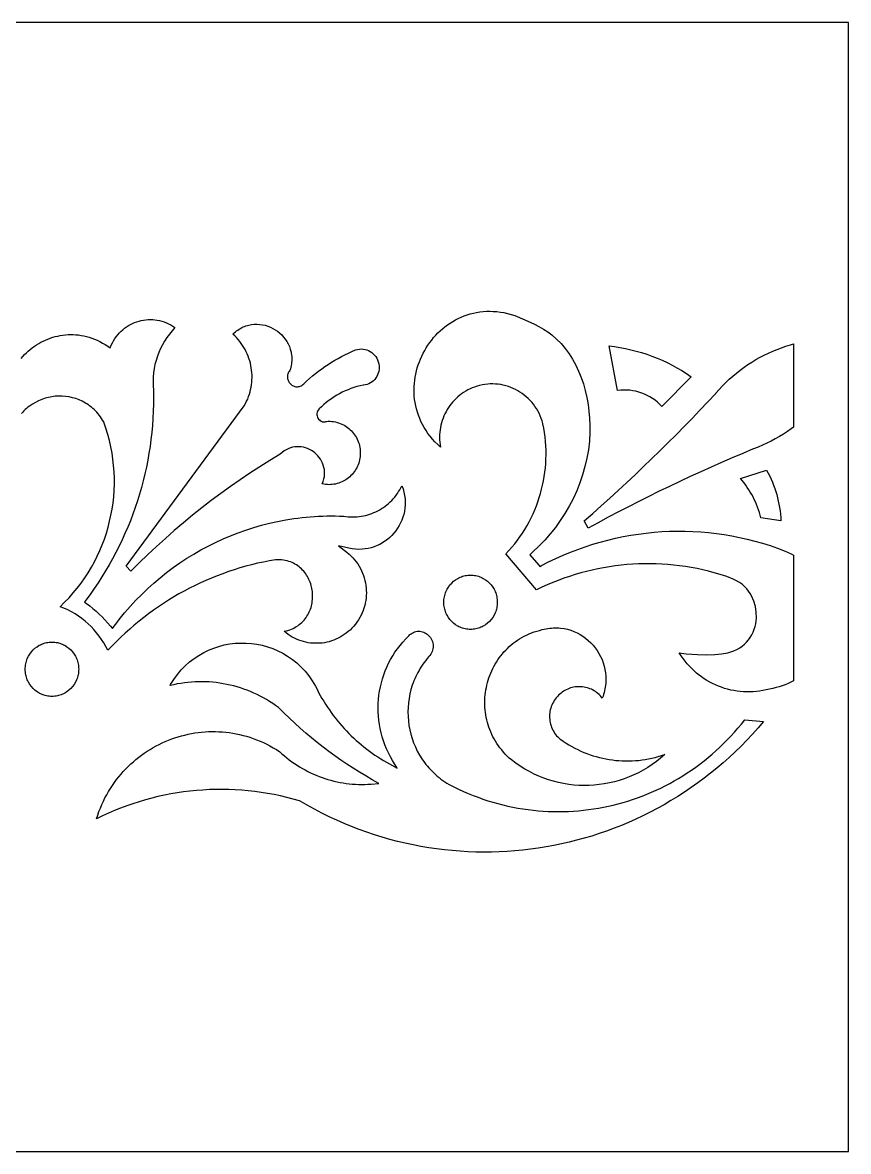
# Model space of a CAD drawing. Extents: x -425 to 425, y -102 to 102.
# Drawn here: x 275 to 425, y -102.5 to 102.5 of the extents above; entities that cross this region are included whole.
import ezdxf

# ---------------------------------------------------------------- set-up
doc = ezdxf.new("R2010")
doc.units = 0
doc.header["$MEASUREMENT"] = 0
doc.layers.add('LAYER_1', color=18, linetype='CONTINUOUS')

msp = doc.modelspace()

# ---------------------------------------------------------------- linework, layer by layer
at = {"layer": 'LAYER_1'}
for points in [[(425, -102.5), (425, 102.5), (-425, 102.5), (-425, -102.5)], [(360.52, 50.06), (361.16, 50.01), (361.8, 49.93), (362.45, 49.82), (363.1, 49.68), (363.77, 49.5), (364.43, 49.29), (366.22, 48.53), (367.97, 47.72), (368.81, 47.28), (369.62, 46.81), (370.4, 46.31), (371.15, 45.77), (372.02, 45.02), (372.83, 44.2), (373.58, 43.32), (374.28, 42.37), (374.91, 41.36), (375.49, 40.31), (376.01, 39.2), (376.47, 38.06), (376.87, 36.87), (377.21, 35.66), (377.5, 34.43), (377.72, 33.17), (377.89, 31.91), (378, 30.64), (378.05, 29.36), (378.05, 28.09), (377.96, 26.5), (377.78, 24.93), (377.51, 23.38), (377.16, 21.86), (376.74, 20.36), (376.23, 18.89), (375.66, 17.45), (375.01, 16.04), (374.3, 14.67), (373.52, 13.34), (372.69, 12.06), (371.79, 10.82), (370.85, 9.63), (369.85, 8.48), (368.8, 7.4), (367.71, 6.36), (367.13, 5.85), (368.77, 3.98), (368.99, 3.73), (369.28, 3.89), (370.57, 4.55), (371.88, 5.18), (373.19, 5.77), (374.52, 6.32), (375.86, 6.84), (377.21, 7.32), (378.57, 7.76), (379.93, 8.16), (381.31, 8.53), (382.69, 8.86), (384.08, 9.15), (385.48, 9.41), (386.88, 9.62), (388.29, 9.8), (389.7, 9.94), (391.11, 10.05), (392.52, 10.11), (393.94, 10.14), (395.36, 10.13), (396.77, 10.08), (398.19, 10), (399.6, 9.87), (401.02, 9.71), (402.42, 9.51), (403.83, 9.27), (405.23, 9), (406.63, 8.68), (408.02, 8.33), (409.4, 7.94), (410.77, 7.51), (412.14, 7.04), (413.5, 6.53), (414.05, 6.29), (414.59, 6.03), (415, 5.8), (415, -17.05), (414.53, -17.3), (414.03, -17.53), (413.51, -17.75), (412.98, -17.95), (412.44, -18.13), (411.87, -18.28), (411.3, -18.41), (410.7, -18.53), (410.66, -18.53), (410.07, -18.68), (409.48, -18.81), (408.88, -18.91), (408.29, -18.98), (407.7, -19.03), (407.11, -19.06), (406.52, -19.06), (405.93, -19.03), (405.35, -18.99), (404.77, -18.92), (404.19, -18.82), (403.62, -18.71), (403.06, -18.57), (402.5, -18.41), (401.95, -18.22), (401.4, -18.02), (400.87, -17.79), (400.34, -17.54), (399.82, -17.27), (399.32, -16.98), (398.82, -16.67), (398.34, -16.34), (397.87, -15.99), (397.41, -15.62), (396.97, -15.23), (396.54, -14.82), (396.12, -14.39), (395.72, -13.95), (395.34, -13.48), (394.97, -13), (394.62, -12.5), (394.29, -11.98), (395.51, -12.11), (397.58, -12.27), (399.17, -12.33), (400.77, -12.28), (401.93, -12.16), (403.08, -11.94), (403.65, -11.77), (404.21, -11.57), (404.75, -11.32), (405.26, -11.03), (405.7, -10.72), (406.12, -10.38), (406.5, -10), (406.86, -9.59), (407.18, -9.15), (407.46, -8.68), (407.71, -8.18), (407.91, -7.67), (408.06, -7.17), (408.17, -6.67), (408.25, -6.15), (408.28, -5.63), (408.26, -4.59), (408.1, -3.56), (407.81, -2.56), (407.41, -1.62), (407.15, -1.17), (406.88, -0.75), (406.57, -0.36), (406.24, 0), (405.75, 0.43), (405.23, 0.81), (404.68, 1.13), (404.1, 1.42), (402.92, 1.89), (401.7, 2.3), (401.69, 2.3), (400.65, 2.6), (399.61, 2.88), (398.56, 3.12), (397.51, 3.35), (396.45, 3.55), (395.39, 3.72), (394.33, 3.87), (393.27, 3.99), (392.21, 4.09), (391.15, 4.16), (390.08, 4.21), (389.02, 4.23), (387.95, 4.23), (386.89, 4.2), (385.83, 4.14), (384.76, 4.07), (383.71, 3.96), (382.65, 3.84), (381.6, 3.68), (380.55, 3.51), (379.5, 3.31), (378.46, 3.08), (377.42, 2.83), (376.39, 2.55), (375.36, 2.25), (374.34, 1.93), (373.32, 1.58), (372.32, 1.2), (371.32, 0.81), (370.32, 0.38), (369.34, -0.06), (368.36, -0.53), (362.81, 6.04), (363.36, 6.63), (363.89, 7.24), (364.4, 7.86), (364.89, 8.49), (365.36, 9.14), (365.81, 9.8), (366.23, 10.47), (366.64, 11.16), (367.02, 11.85), (367.39, 12.56), (367.73, 13.27), (368.04, 14), (368.34, 14.73), (368.61, 15.48), (368.86, 16.23), (369.09, 16.98), (369.3, 17.75), (369.48, 18.52), (369.64, 19.3), (369.77, 20.08), (369.89, 20.86), (369.98, 21.65), (370.04, 22.45), (370.08, 23.24), (370.1, 24.04), (370.09, 24.84), (370.06, 25.64), (370, 26.44), (369.92, 27.25), (369.82, 28.05), (369.69, 28.85), (369.53, 29.65), (369.52, 29.67), (369.38, 30.16), (369.22, 30.63), (369.03, 31.1), (368.83, 31.55), (368.6, 31.98), (368.35, 32.4), (368.08, 32.8), (367.8, 33.19), (367.5, 33.56), (367.18, 33.91), (366.84, 34.24), (366.49, 34.56), (366.13, 34.86), (365.75, 35.14), (365.36, 35.4), (364.96, 35.64), (364.55, 35.87), (364.12, 36.07), (363.69, 36.25), (363.25, 36.41), (362.8, 36.54), (362.34, 36.66), (361.88, 36.75), (361.41, 36.82), (360.94, 36.86), (360.46, 36.88), (359.98, 36.88), (359.5, 36.85), (359.01, 36.79), (358.53, 36.71), (358.04, 36.6), (357.56, 36.47), (357.13, 36.32), (356.7, 36.16), (356.29, 35.98), (355.89, 35.78), (355.51, 35.57), (355.13, 35.33), (354.77, 35.08), (354.42, 34.82), (354.09, 34.54), (353.77, 34.25), (353.46, 33.94), (353.17, 33.62), (352.89, 33.29), (352.63, 32.94), (352.38, 32.59), (352.15, 32.22), (351.94, 31.84), (351.74, 31.46), (351.56, 31.06), (351.4, 30.66), (351.25, 30.24), (351.12, 29.83), (351.02, 29.4), (350.93, 28.97), (350.86, 28.53), (350.8, 28.09), (350.77, 27.65), (350.76, 27.2), (350.77, 26.75), (350.8, 26.3), (350.86, 25.84), (350.93, 25.38), (350.42, 25.86), (349.93, 26.36), (349.48, 26.86), (349.06, 27.37), (348.66, 27.9), (348.3, 28.43), (347.97, 28.97), (347.67, 29.51), (347.39, 30.07), (347.15, 30.63), (346.93, 31.19), (346.74, 31.76), (346.57, 32.33), (346.44, 32.91), (346.33, 33.49), (346.24, 34.07), (346.18, 34.65), (346.15, 35.23), (346.14, 35.81), (346.15, 36.39), (346.19, 36.96), (346.25, 37.54), (346.34, 38.11), (346.44, 38.67), (346.57, 39.23), (346.72, 39.78), (346.89, 40.33), (347.09, 40.87), (347.3, 41.4), (347.53, 41.93), (347.79, 42.44), (348.06, 42.95), (348.35, 43.44), (348.66, 43.92), (348.99, 44.39), (349.33, 44.84), (349.69, 45.29), (350.07, 45.71), (350.47, 46.13), (350.88, 46.52), (351.3, 46.9), (351.74, 47.26), (352.2, 47.6), (352.67, 47.93), (353.16, 48.23), (353.65, 48.52), (354.16, 48.78), (354.69, 49.02), (355.22, 49.24), (355.77, 49.43), (356.33, 49.6), (356.9, 49.75), (357.48, 49.87), (358.07, 49.96), (358.67, 50.03), (359.28, 50.07), (359.89, 50.08)], [(318.13, 47.7), (318.63, 47.63), (319.12, 47.52), (319.59, 47.37), (320.06, 47.19), (320.51, 46.97), (320.94, 46.71), (321.35, 46.43), (321.74, 46.12), (322.1, 45.77), (322.44, 45.4), (322.75, 45), (323.03, 44.58), (323.28, 44.13), (323.49, 43.67), (323.66, 43.18), (323.79, 42.67), (323.84, 42.41), (323.88, 42.15), (323.91, 41.88), (323.92, 41.61), (323.93, 41.33), (323.92, 41.05), (323.9, 40.77), (323.86, 40.49), (323.82, 40.2), (323.76, 39.91), (323.69, 39.61), (323.6, 39.32), (323.47, 39.16), (323.36, 39), (323.28, 38.83), (323.21, 38.67), (323.17, 38.5), (323.14, 38.33), (323.13, 38.17), (323.14, 38.01), (323.16, 37.85), (323.2, 37.69), (323.25, 37.54), (323.31, 37.39), (323.39, 37.25), (323.48, 37.12), (323.58, 37), (323.69, 36.88), (323.81, 36.77), (323.94, 36.68), (324.07, 36.59), (324.21, 36.52), (324.36, 36.46), (324.51, 36.41), (324.66, 36.38), (324.82, 36.37), (324.98, 36.37), (325.14, 36.39), (325.31, 36.42), (325.47, 36.47), (325.63, 36.55), (325.79, 36.64), (325.94, 36.76), (326.09, 36.9), (326.61, 37.38), (327.14, 37.85), (327.68, 38.32), (328.23, 38.76), (328.79, 39.2), (329.36, 39.62), (329.94, 40.02), (330.53, 40.42), (331.12, 40.8), (331.73, 41.17), (332.34, 41.52), (332.96, 41.86), (333.59, 42.18), (334.22, 42.49), (334.86, 42.78), (335.51, 43.06), (335.86, 43.16), (336.21, 43.22), (336.56, 43.23), (336.9, 43.21), (337.24, 43.15), (337.57, 43.06), (337.88, 42.93), (338.18, 42.78), (338.46, 42.59), (338.72, 42.37), (338.96, 42.13), (339.17, 41.86), (339.35, 41.56), (339.51, 41.25), (339.63, 40.91), (339.72, 40.55), (339.72, 40.54), (339.78, 40.19), (339.8, 39.84), (339.78, 39.5), (339.73, 39.16), (339.64, 38.84), (339.52, 38.53), (339.37, 38.24), (339.2, 37.96), (338.99, 37.7), (338.76, 37.47), (338.51, 37.26), (338.23, 37.08), (337.93, 36.92), (337.62, 36.8), (337.28, 36.71), (336.94, 36.66), (336.89, 36.66), (336.33, 36.53), (335.77, 36.39), (335.22, 36.22), (334.68, 36.04), (334.14, 35.83), (333.61, 35.61), (333.09, 35.36), (332.58, 35.1), (332.08, 34.82), (331.6, 34.52), (331.12, 34.2), (330.65, 33.86), (330.2, 33.51), (329.75, 33.13), (329.32, 32.74), (328.91, 32.34), (328.74, 32.14), (328.61, 31.94), (328.53, 31.72), (328.48, 31.5), (328.48, 31.28), (328.51, 31.07), (328.57, 30.86), (328.67, 30.66), (328.79, 30.48), (328.94, 30.33), (329.11, 30.19), (329.3, 30.09), (329.51, 30.02), (329.74, 29.99), (329.98, 30.01), (330.1, 30.03), (330.23, 30.07), (330.56, 30.09), (330.88, 30.09), (331.21, 30.07), (331.52, 30.03), (331.84, 29.98), (332.14, 29.9), (332.44, 29.82), (332.73, 29.71), (333.02, 29.59), (333.29, 29.46), (333.56, 29.31), (333.82, 29.14), (334.07, 28.97), (334.31, 28.78), (334.54, 28.57), (334.76, 28.36), (334.96, 28.13), (335.16, 27.9), (335.34, 27.65), (335.51, 27.39), (335.66, 27.12), (335.81, 26.85), (335.93, 26.56), (336.04, 26.27), (336.14, 25.97), (336.22, 25.67), (336.29, 25.36), (336.33, 25.04), (336.36, 24.71), (336.37, 24.39), (336.37, 24.05), (336.34, 23.72), (336.3, 23.4), (336.24, 23.09), (336.17, 22.79), (336.08, 22.49), (335.97, 22.2), (335.85, 21.92), (335.72, 21.65), (335.58, 21.39), (335.42, 21.14), (335.25, 20.89), (335.07, 20.66), (334.88, 20.44), (334.67, 20.22), (334.46, 20.02), (334.24, 19.83), (334, 19.66), (333.76, 19.49), (333.51, 19.34), (333.26, 19.2), (332.99, 19.07), (332.72, 18.96), (332.45, 18.86), (332.17, 18.77), (331.88, 18.7), (331.59, 18.65), (331.29, 18.61), (330.99, 18.59), (330.69, 18.58), (330.39, 18.59), (330.08, 18.62), (329.77, 18.66), (329.46, 18.72), (329.63, 19.17), (329.76, 19.62), (329.84, 20.06), (329.87, 20.49), (329.87, 20.91), (329.84, 21.33), (329.76, 21.73), (329.65, 22.11), (329.51, 22.49), (329.34, 22.85), (329.15, 23.19), (328.92, 23.51), (328.67, 23.81), (328.4, 24.09), (328.11, 24.35), (327.8, 24.59), (327.48, 24.8), (327.13, 24.99), (326.78, 25.15), (326.41, 25.28), (326.03, 25.38), (325.65, 25.44), (325.26, 25.48), (324.87, 25.48), (324.47, 25.45), (324.08, 25.37), (323.68, 25.27), (323.3, 25.12), (322.91, 24.93), (322.53, 24.7), (322.17, 24.42), (321.81, 24.11), (319.97, 22.99), (318.14, 21.84), (316.34, 20.67), (314.55, 19.46), (312.78, 18.23), (311.03, 16.97), (309.31, 15.68), (307.6, 14.37), (305.91, 13.02), (304.25, 11.65), (302.6, 10.26), (300.98, 8.83), (299.38, 7.38), (297.8, 5.91), (296.24, 4.41), (294.71, 2.88), (293.85, 3.8), (315.28, 32.87), (315.3, 32.91), (315.53, 33.32), (315.73, 33.73), (315.92, 34.14), (316.08, 34.57), (316.23, 34.99), (316.35, 35.42), (316.46, 35.86), (316.55, 36.29), (316.62, 36.73), (316.67, 37.17), (316.7, 37.61), (316.72, 38.05), (316.71, 38.49), (316.69, 38.93), (316.64, 39.37), (316.58, 39.8), (316.51, 40.23), (316.41, 40.66), (316.3, 41.08), (316.16, 41.5), (316.01, 41.92), (315.85, 42.32), (315.66, 42.72), (315.46, 43.12), (315.24, 43.5), (315, 43.88), (314.75, 44.25), (314.48, 44.6), (314.19, 44.95), (313.88, 45.29), (313.56, 45.61), (313.22, 45.92), (313.45, 46.13), (313.68, 46.33), (313.91, 46.51), (314.14, 46.67), (314.38, 46.83), (314.62, 46.97), (314.87, 47.1), (315.11, 47.22), (315.36, 47.32), (315.61, 47.41), (315.86, 47.49), (316.11, 47.56), (316.62, 47.66), (317.12, 47.72), (317.63, 47.73)], [(415, 29.02), (414.63, 28.74), (413.92, 28.25), (413.21, 27.77), (412.47, 27.32), (411.72, 26.89), (410.96, 26.48), (410.18, 26.1), (409.39, 25.74), (408.59, 25.4), (407.77, 25.09), (407.76, 25.08), (407.73, 25.07), (407.72, 25.07), (405.8, 24.27), (403.89, 23.45), (401.98, 22.62), (400.08, 21.78), (398.18, 20.93), (396.29, 20.06), (394.41, 19.18), (392.53, 18.28), (390.66, 17.38), (388.79, 16.46), (386.93, 15.53), (385.08, 14.58), (383.23, 13.63), (381.39, 12.66), (379.55, 11.68), (377.72, 10.68), (377.01, 12), (378.58, 13.37), (380.13, 14.75), (381.68, 16.14), (383.21, 17.55), (384.74, 18.96), (386.26, 20.38), (387.76, 21.81), (389.26, 23.26), (390.75, 24.71), (392.23, 26.17), (393.7, 27.65), (395.16, 29.13), (396.61, 30.63), (398.05, 32.13), (399.48, 33.64), (400.9, 35.17), (400.9, 35.17), (400.93, 35.2), (400.93, 35.21), (401.51, 35.87), (402.11, 36.51), (402.73, 37.13), (403.36, 37.73), (404.01, 38.3), (404.68, 38.86), (405.35, 39.39), (406.05, 39.9), (406.75, 40.39), (407.47, 40.85), (408.21, 41.3), (408.95, 41.72), (409.71, 42.11), (410.48, 42.48), (411.25, 42.83), (412.04, 43.16), (412.84, 43.46), (413.64, 43.73), (414.46, 43.99), (415, 44.14)], [(382.53, 43.65), (383.52, 43.5), (384.51, 43.31), (385.49, 43.1), (386.46, 42.85), (387.42, 42.58), (388.38, 42.27), (389.32, 41.93), (390.26, 41.57), (391.18, 41.17), (392.09, 40.75), (392.99, 40.29), (393.87, 39.81), (394.74, 39.3), (395.59, 38.76), (396.43, 38.19), (391.14, 32.76), (390.74, 33.17), (390.33, 33.55), (389.89, 33.91), (389.44, 34.23), (388.97, 34.52), (388.48, 34.79), (387.98, 35.02), (387.47, 35.23), (386.95, 35.4), (386.41, 35.54), (385.87, 35.64), (385.33, 35.72), (384.77, 35.76), (384.22, 35.76), (383.66, 35.73), (383.1, 35.67), (381.53, 43.77)], [(410.44, 20.66), (410.71, 20.12), (410.96, 19.58), (411.2, 19.03), (411.42, 18.47), (411.63, 17.91), (411.81, 17.34), (411.98, 16.77), (412.14, 16.19), (412.27, 15.61), (412.39, 15.02), (412.5, 14.43), (412.58, 13.83), (412.65, 13.23), (412.7, 12.63), (412.73, 12.03), (409.12, 12.58), (408.98, 13.07), (408.84, 13.55), (408.68, 14.04), (408.5, 14.51), (408.32, 14.98), (408.12, 15.45), (407.9, 15.9), (407.68, 16.36), (407.44, 16.8), (407.19, 17.24), (406.92, 17.67), (406.64, 18.09), (406.35, 18.5), (406.05, 18.91), (405.74, 19.31), (405.42, 19.69), (410.15, 21.19)], [(356.64, 2.16), (356.89, 2.14), (357.13, 2.11), (357.37, 2.06), (357.6, 2.01), (357.83, 1.94), (358.06, 1.86), (358.28, 1.78), (358.5, 1.68), (358.7, 1.57), (359.11, 1.32), (359.48, 1.04), (359.82, 0.72), (360.14, 0.37), (360.42, -0.01), (360.66, -0.42), (360.77, -0.63), (360.86, -0.85), (360.95, -1.07), (361.03, -1.3), (361.09, -1.54), (361.15, -1.77), (361.19, -2.02), (361.22, -2.26), (361.24, -2.51), (361.25, -2.77), (361.24, -3.02), (361.22, -3.27), (361.19, -3.52), (361.15, -3.76), (361.09, -4), (361.03, -4.23), (360.95, -4.46), (360.86, -4.69), (360.66, -5.12), (360.42, -5.53), (360.14, -5.91), (359.82, -6.26), (359.48, -6.57), (359.11, -6.86), (358.7, -7.11), (358.5, -7.21), (358.28, -7.31), (358.06, -7.4), (357.83, -7.48), (357.6, -7.55), (357.37, -7.6), (357.13, -7.64), (356.89, -7.68), (356.64, -7.69), (356.39, -7.7), (356.14, -7.69), (355.89, -7.68), (355.65, -7.64), (355.41, -7.6), (355.18, -7.55), (354.95, -7.48), (354.72, -7.4), (354.5, -7.31), (354.29, -7.21), (354.08, -7.11), (353.68, -6.86), (353.3, -6.57), (352.96, -6.26), (352.64, -5.91), (352.36, -5.53), (352.12, -5.12), (352.01, -4.91), (351.92, -4.69), (351.83, -4.46), (351.75, -4.23), (351.69, -4), (351.63, -3.76), (351.59, -3.52), (351.56, -3.27), (351.54, -3.02), (351.54, -2.77), (351.54, -2.51), (351.56, -2.26), (351.59, -2.02), (351.63, -1.77), (351.69, -1.54), (351.75, -1.3), (351.83, -1.07), (351.92, -0.85), (352.12, -0.42), (352.36, -0.01), (352.64, 0.37), (352.96, 0.72), (353.3, 1.04), (353.68, 1.32), (354.08, 1.57), (354.29, 1.68), (354.5, 1.78), (354.72, 1.86), (354.95, 1.94), (355.18, 2.01), (355.41, 2.06), (355.65, 2.11), (355.89, 2.14), (356.14, 2.16), (356.39, 2.16)], [(347.19, -8.04), (347.43, -8.07), (347.66, -8.12), (347.89, -8.2), (348.11, -8.31), (348.33, -8.44), (348.53, -8.59), (348.72, -8.76), (348.74, -8.78), (348.93, -8.98), (349.11, -9.2), (349.25, -9.42), (349.37, -9.66), (349.47, -9.91), (349.54, -10.17), (349.58, -10.43), (349.6, -10.69), (349.59, -10.95), (349.56, -11.21), (349.5, -11.47), (349.42, -11.72), (349.31, -11.97), (349.17, -12.2), (349.01, -12.43), (348.83, -12.63), (348.81, -12.65), (348.52, -12.99), (348.24, -13.34), (347.98, -13.69), (347.72, -14.04), (347.48, -14.4), (347.25, -14.77), (347.03, -15.14), (346.82, -15.51), (346.62, -15.89), (346.44, -16.27), (346.27, -16.65), (346.1, -17.04), (345.95, -17.43), (345.81, -17.83), (345.57, -18.62), (345.37, -19.43), (345.22, -20.24), (345.11, -21.06), (345.04, -21.87), (345.02, -22.69), (345.04, -23.51), (345.1, -24.33), (345.21, -25.14), (345.35, -25.94), (345.55, -26.73), (345.78, -27.52), (346.05, -28.29), (346.37, -29.05), (346.72, -29.79), (347.12, -30.51), (347.56, -31.21), (348.04, -31.89), (348.29, -32.22), (348.55, -32.54), (348.83, -32.86), (349.11, -33.17), (349.4, -33.47), (349.71, -33.77), (350.02, -34.06), (350.34, -34.34), (350.67, -34.61), (351.02, -34.88), (351.37, -35.13), (351.73, -35.38), (352.1, -35.62), (352.48, -35.85), (352.49, -35.86), (353.36, -36.3), (354.22, -36.72), (355.1, -37.12), (355.98, -37.5), (356.86, -37.86), (357.75, -38.19), (358.64, -38.51), (359.54, -38.81), (360.44, -39.08), (361.35, -39.33), (362.25, -39.57), (363.16, -39.78), (364.07, -39.97), (364.99, -40.14), (365.9, -40.29), (366.82, -40.42), (367.74, -40.53), (368.66, -40.62), (369.57, -40.69), (370.49, -40.74), (371.41, -40.77), (372.33, -40.78), (373.25, -40.77), (374.16, -40.74), (375.08, -40.69), (375.99, -40.62), (376.9, -40.53), (377.81, -40.42), (378.71, -40.3), (379.62, -40.15), (380.51, -39.98), (381.41, -39.8), (382.3, -39.59), (383.19, -39.37), (384.07, -39.13), (384.95, -38.87), (385.82, -38.58), (386.68, -38.28), (387.54, -37.97), (388.4, -37.63), (389.24, -37.27), (390.08, -36.9), (390.92, -36.51), (391.74, -36.1), (392.56, -35.67), (393.37, -35.22), (394.17, -34.75), (394.96, -34.27), (395.74, -33.77), (396.52, -33.25), (397.28, -32.71), (398.03, -32.16), (398.78, -31.58), (399.51, -30.99), (400.23, -30.38), (400.94, -29.76), (401.64, -29.11), (402.32, -28.45), (403, -27.77), (403.66, -27.08), (404.31, -26.37), (404.94, -25.64), (405.56, -24.89), (406.17, -24.12), (409.58, -24.44), (408.59, -25.59), (407.58, -26.72), (406.55, -27.82), (405.5, -28.89), (404.43, -29.93), (403.34, -30.95), (402.23, -31.93), (401.11, -32.89), (399.96, -33.82), (398.81, -34.72), (397.63, -35.59), (396.44, -36.44), (395.23, -37.25), (394.01, -38.04), (392.78, -38.8), (391.53, -39.53), (390.26, -40.23), (388.99, -40.9), (387.7, -41.54), (386.4, -42.16), (385.09, -42.74), (383.77, -43.3), (382.44, -43.82), (381.1, -44.32), (379.75, -44.78), (378.39, -45.22), (377.03, -45.63), (375.65, -46), (374.27, -46.35), (372.89, -46.66), (371.49, -46.95), (370.09, -47.21), (368.69, -47.43), (367.28, -47.63), (365.87, -47.79), (364.45, -47.92), (363.03, -48.03), (361.61, -48.1), (360.19, -48.14), (358.76, -48.15), (357.33, -48.13), (355.91, -48.08), (354.48, -48), (353.06, -47.88), (351.63, -47.74), (350.21, -47.56), (348.79, -47.35), (347.37, -47.11), (345.95, -46.84), (344.54, -46.53), (343.13, -46.2), (341.73, -45.83), (340.33, -45.43), (338.94, -45), (337.55, -44.53), (336.17, -44.04), (334.8, -43.51), (333.43, -42.95), (332.08, -42.35), (330.73, -41.72), (329.39, -41.06), (328.06, -40.37), (326.74, -39.64), (325.43, -38.89), (325.34, -38.84), (324.19, -38.52), (323.03, -38.22), (321.87, -37.95), (320.71, -37.7), (319.54, -37.49), (318.37, -37.3), (317.19, -37.14), (316.02, -37.01), (314.84, -36.91), (313.67, -36.83), (312.49, -36.78), (311.31, -36.76), (310.13, -36.77), (308.96, -36.8), (307.78, -36.87), (306.61, -36.96), (305.44, -37.07), (304.27, -37.22), (303.1, -37.39), (301.94, -37.59), (300.79, -37.82), (299.63, -38.07), (298.49, -38.35), (297.35, -38.66), (296.21, -38.99), (295.08, -39.36), (293.96, -39.75), (292.85, -40.16), (291.74, -40.6), (290.65, -41.07), (289.56, -41.57), (288.48, -42.1), (288.69, -41.43), (288.92, -40.78), (289.17, -40.14), (289.44, -39.52), (289.72, -38.91), (290.01, -38.31), (290.33, -37.72), (290.65, -37.14), (291, -36.58), (291.35, -36.03), (291.73, -35.5), (292.11, -34.98), (292.51, -34.47), (292.92, -33.98), (293.34, -33.5), (293.78, -33.03), (294.23, -32.58), (294.69, -32.14), (295.16, -31.72), (295.64, -31.31), (296.13, -30.92), (296.63, -30.54), (297.15, -30.17), (297.67, -29.82), (298.2, -29.49), (298.73, -29.17), (299.28, -28.87), (299.83, -28.59), (300.4, -28.31), (300.96, -28.06), (301.54, -27.82), (302.12, -27.6), (302.71, -27.39), (303.3, -27.21), (303.9, -27.03), (304.5, -26.88), (305.1, -26.74), (305.71, -26.62), (306.33, -26.51), (306.94, -26.43), (307.56, -26.36), (308.19, -26.3), (308.81, -26.27), (309.44, -26.25), (310.06, -26.26), (310.69, -26.28), (311.32, -26.32), (311.95, -26.37), (312.58, -26.45), (313.21, -26.54), (313.83, -26.66), (314.46, -26.79), (315.08, -26.94), (315.71, -27.11), (316.32, -27.3), (316.94, -27.51), (317.55, -27.74), (318.16, -27.99), (318.77, -28.26), (319.37, -28.55), (319.97, -28.86), (320.56, -29.19), (321.15, -29.54), (321.73, -29.91), (322.15, -30.3), (322.59, -30.68), (323.03, -31.04), (323.48, -31.39), (323.94, -31.73), (324.41, -32.05), (324.88, -32.37), (325.36, -32.67), (325.85, -32.96), (326.35, -33.23), (326.85, -33.49), (327.35, -33.74), (327.86, -33.97), (328.38, -34.2), (328.9, -34.4), (329.43, -34.6), (329.96, -34.78), (330.5, -34.95), (331.04, -35.1), (331.59, -35.24), (332.14, -35.37), (332.69, -35.48), (333.24, -35.58), (333.8, -35.66), (334.36, -35.73), (334.92, -35.78), (335.49, -35.82), (336.05, -35.85), (336.62, -35.86), (337.19, -35.85), (337.76, -35.83), (338.33, -35.8), (339.76, -35.69), (338.51, -34.99), (337.35, -34.32), (336.21, -33.63), (335.07, -32.92), (333.95, -32.18), (332.84, -31.43), (331.75, -30.66), (330.66, -29.88), (329.6, -29.07), (328.54, -28.24), (327.5, -27.39), (326.48, -26.53), (325.47, -25.65), (324.48, -24.75), (323.5, -23.83), (322.53, -22.89), (321.59, -21.94), (321.54, -21.89), (321, -21.51), (320.46, -21.13), (319.9, -20.78), (319.34, -20.44), (318.78, -20.12), (318.2, -19.81), (317.62, -19.52), (317.03, -19.25), (316.44, -18.99), (315.83, -18.75), (315.23, -18.53), (314.62, -18.33), (314, -18.14), (313.38, -17.97), (312.76, -17.81), (312.13, -17.68), (311.49, -17.56), (310.86, -17.45), (310.22, -17.37), (309.58, -17.3), (308.94, -17.25), (308.3, -17.22), (307.65, -17.21), (307, -17.21), (306.36, -17.23), (305.71, -17.27), (305.06, -17.33), (304.42, -17.4), (303.77, -17.5), (303.13, -17.61), (302.49, -17.74), (301.84, -17.89), (301.92, -17.73), (302.52, -16.78), (303.17, -15.89), (303.86, -15.07), (304.6, -14.31), (305.38, -13.61), (306.2, -12.98), (307.05, -12.41), (307.93, -11.91), (308.83, -11.47), (309.76, -11.09), (310.71, -10.78), (311.68, -10.53), (312.66, -10.35), (313.64, -10.23), (314.64, -10.17), (315.63, -10.18), (316.62, -10.25), (317.6, -10.39), (318.58, -10.59), (319.54, -10.86), (320.49, -11.19), (321.41, -11.58), (322.31, -12.04), (323.18, -12.56), (324.03, -13.15), (324.83, -13.8), (325.6, -14.52), (326.33, -15.3), (327.01, -16.14), (327.65, -17.05), (328.23, -18.02), (328.51, -18.58), (328.8, -19.14), (329.1, -19.68), (329.41, -20.22), (329.73, -20.76), (330.06, -21.28), (330.4, -21.8), (330.75, -22.31), (331.1, -22.82), (331.47, -23.32), (331.85, -23.81), (332.23, -24.29), (332.63, -24.76), (333.03, -25.23), (333.44, -25.69), (333.87, -26.14), (334.3, -26.58), (334.73, -27.01), (335.18, -27.44), (335.63, -27.85), (336.1, -28.26), (336.57, -28.66), (337.04, -29.05), (337.53, -29.42), (338.02, -29.8), (338.52, -30.16), (339.03, -30.51), (339.54, -30.85), (340.07, -31.18), (340.59, -31.5), (341.13, -31.81), (341.67, -32.12), (343.06, -32.87), (342.24, -31.51), (341.84, -30.82), (341.48, -30.11), (341.15, -29.4), (340.85, -28.68), (340.58, -27.95), (340.35, -27.21), (340.15, -26.46), (339.98, -25.71), (339.84, -24.96), (339.73, -24.2), (339.66, -23.44), (339.62, -22.68), (339.61, -21.92), (339.63, -21.16), (339.68, -20.41), (339.76, -19.65), (339.87, -18.9), (340.02, -18.16), (340.19, -17.42), (340.4, -16.69), (340.63, -15.97), (340.9, -15.25), (341.19, -14.55), (341.52, -13.86), (341.87, -13.18), (342.26, -12.51), (342.67, -11.86), (343.11, -11.23), (343.59, -10.61), (344.09, -10.01), (344.62, -9.42), (345.18, -8.86), (345.2, -8.84), (345.38, -8.65), (345.58, -8.49), (345.79, -8.36), (346.01, -8.24), (346.24, -8.15), (346.47, -8.09), (346.71, -8.05), (346.95, -8.03)], [(372.09, -7.42), (372.42, -7.44), (372.74, -7.46), (373.37, -7.55), (373.98, -7.68), (374.58, -7.86), (375.17, -8.07), (375.73, -8.33), (376.27, -8.62), (376.79, -8.94), (377.29, -9.3), (377.77, -9.69), (378.21, -10.11), (378.63, -10.56), (379.02, -11.04), (379.38, -11.54), (379.71, -12.06), (380, -12.6), (380.26, -13.17), (380.48, -13.75), (380.66, -14.35), (380.8, -14.96), (380.9, -15.59), (380.96, -16.22), (380.97, -16.87), (380.96, -17.2), (380.94, -17.53), (380.9, -17.85), (380.85, -18.18), (380.8, -18.52), (380.73, -18.85), (380.64, -19.18), (380.54, -19.52), (380.44, -19.85), (380.31, -20.18), (380.12, -19.95), (379.93, -19.73), (379.72, -19.53), (379.5, -19.33), (379.28, -19.16), (379.05, -18.99), (378.81, -18.84), (378.56, -18.7), (378.32, -18.58), (378.06, -18.47), (377.8, -18.38), (377.54, -18.3), (377.27, -18.23), (377, -18.18), (376.73, -18.14), (376.46, -18.11), (376.19, -18.1), (375.91, -18.11), (375.64, -18.12), (375.37, -18.16), (375.1, -18.2), (374.83, -18.26), (374.56, -18.34), (374.3, -18.43), (374.04, -18.53), (373.78, -18.65), (373.53, -18.78), (373.29, -18.93), (373.05, -19.09), (372.82, -19.27), (372.6, -19.46), (372.38, -19.67), (372.15, -19.9), (371.94, -20.13), (371.75, -20.38), (371.58, -20.63), (371.42, -20.89), (371.28, -21.16), (371.15, -21.44), (371.04, -21.72), (370.95, -22), (370.87, -22.29), (370.81, -22.58), (370.77, -22.87), (370.74, -23.16), (370.73, -23.46), (370.74, -23.75), (370.76, -24.04), (370.8, -24.34), (370.85, -24.63), (370.92, -24.91), (371, -25.19), (371.1, -25.47), (371.22, -25.74), (371.35, -26.01), (371.49, -26.27), (371.65, -26.52), (371.83, -26.76), (372.02, -27), (372.23, -27.22), (372.45, -27.44), (372.69, -27.64), (372.94, -27.83), (373.2, -28.01), (373.72, -28.35), (374.24, -28.67), (374.77, -28.97), (375.3, -29.26), (375.85, -29.53), (376.4, -29.79), (376.95, -30.03), (377.51, -30.25), (378.08, -30.45), (378.65, -30.64), (379.22, -30.81), (379.8, -30.97), (380.38, -31.1), (380.97, -31.23), (381.55, -31.33), (382.15, -31.41), (382.74, -31.48), (383.33, -31.53), (383.93, -31.57), (384.53, -31.59), (385.13, -31.59), (385.73, -31.57), (386.32, -31.53), (386.92, -31.48), (387.52, -31.41), (388.11, -31.32), (388.71, -31.21), (389.3, -31.09), (389.89, -30.95), (390.48, -30.79), (391.06, -30.61), (391.65, -30.42), (390.9, -31.07), (390.14, -31.67), (389.35, -32.24), (388.55, -32.77), (387.72, -33.26), (386.89, -33.72), (386.03, -34.13), (385.17, -34.5), (384.29, -34.83), (383.4, -35.12), (382.5, -35.38), (381.59, -35.59), (380.68, -35.76), (379.76, -35.89), (378.84, -35.99), (377.91, -36.04), (376.98, -36.05), (376.06, -36.02), (375.13, -35.96), (374.21, -35.85), (373.29, -35.7), (372.38, -35.51), (371.47, -35.28), (370.57, -35.01), (369.68, -34.7), (368.8, -34.35), (367.93, -33.96), (367.08, -33.53), (366.24, -33.06), (365.42, -32.55), (364.61, -31.99), (363.83, -31.4), (363.43, -31.06), (363.06, -30.71), (362.7, -30.35), (362.36, -29.98), (362.04, -29.6), (361.73, -29.22), (361.44, -28.82), (361.17, -28.42), (360.91, -28.02), (360.67, -27.6), (360.45, -27.19), (360.24, -26.76), (360.05, -26.33), (359.87, -25.9), (359.71, -25.46), (359.57, -25.02), (359.44, -24.58), (359.33, -24.13), (359.23, -23.68), (359.15, -23.23), (359.09, -22.77), (359.04, -22.32), (359, -21.86), (358.98, -21.41), (358.98, -20.95), (358.99, -20.5), (359.01, -20.04), (359.05, -19.59), (359.11, -19.14), (359.17, -18.69), (359.26, -18.25), (359.35, -17.8), (359.47, -17.36), (359.59, -16.93), (359.73, -16.5), (359.88, -16.07), (360.05, -15.65), (360.23, -15.23), (360.42, -14.82), (360.63, -14.42), (360.85, -14.02), (361.09, -13.63), (361.34, -13.25), (361.6, -12.87), (361.87, -12.51), (362.16, -12.15), (362.46, -11.8), (362.77, -11.47), (363.09, -11.14), (363.43, -10.82), (363.78, -10.52), (364.14, -10.22), (364.52, -9.94), (364.9, -9.67), (365.3, -9.41), (365.71, -9.17), (366.13, -8.94), (366.57, -8.72), (367.01, -8.52), (367.47, -8.33), (367.94, -8.16), (368.41, -8.01), (368.91, -7.87), (369.41, -7.74), (369.42, -7.74), (369.76, -7.65), (370.1, -7.58), (370.44, -7.52), (370.78, -7.48), (371.11, -7.45), (371.44, -7.42), (371.77, -7.42)], [(280.63, -10.01), (280.88, -10.02), (281.12, -10.06), (281.36, -10.1), (281.6, -10.15), (281.83, -10.22), (282.05, -10.3), (282.27, -10.39), (282.49, -10.49), (282.7, -10.59), (283.1, -10.84), (283.47, -11.13), (283.82, -11.44), (284.13, -11.79), (284.41, -12.17), (284.65, -12.58), (284.76, -12.79), (284.86, -13.01), (284.95, -13.24), (285.02, -13.46), (285.09, -13.7), (285.14, -13.94), (285.18, -14.18), (285.22, -14.43), (285.23, -14.68), (285.24, -14.93), (285.23, -15.19), (285.22, -15.44), (285.18, -15.68), (285.14, -15.93), (285.09, -16.16), (285.02, -16.4), (284.95, -16.63), (284.86, -16.85), (284.65, -17.28), (284.41, -17.69), (284.13, -18.07), (283.82, -18.42), (283.47, -18.74), (283.1, -19.02), (282.7, -19.27), (282.49, -19.38), (282.27, -19.48), (282.05, -19.56), (281.83, -19.64), (281.6, -19.71), (281.36, -19.76), (281.12, -19.81), (280.88, -19.84), (280.63, -19.86), (280.38, -19.86), (280.14, -19.86), (279.89, -19.84), (279.65, -19.81), (279.41, -19.76), (279.17, -19.71), (278.94, -19.64), (278.72, -19.56), (278.5, -19.48), (278.28, -19.38), (278.07, -19.27), (277.67, -19.02), (277.3, -18.74), (276.95, -18.42), (276.64, -18.07), (276.36, -17.69), (276.12, -17.28), (276.01, -17.07), (275.91, -16.85), (275.82, -16.63), (275.75, -16.4), (275.68, -16.16), (275.63, -15.93), (275.59, -15.68), (275.55, -15.44), (275.54, -15.19), (275.53, -14.93), (275.54, -14.68), (275.55, -14.43), (275.59, -14.18), (275.63, -13.94), (275.68, -13.7), (275.75, -13.46), (275.82, -13.24), (275.91, -13.01), (276.12, -12.58), (276.36, -12.17), (276.64, -11.79), (276.95, -11.44), (277.3, -11.13), (277.67, -10.84), (278.07, -10.59), (278.28, -10.49), (278.5, -10.39), (278.72, -10.3), (278.94, -10.22), (279.17, -10.15), (279.41, -10.1), (279.65, -10.06), (279.89, -10.02), (280.14, -10.01), (280.38, -10)]]:
    msp.add_lwpolyline(points, close=True, dxfattribs=at)
msp.add_lwpolyline([(274.78, 41.51), (275.09, 41.86), (275.41, 42.2), (275.74, 42.53), (276.09, 42.84), (276.45, 43.15), (276.81, 43.43), (277.19, 43.71), (277.58, 43.97), (277.98, 44.21), (278.38, 44.44), (278.8, 44.65), (279.22, 44.85), (279.65, 45.03), (280.08, 45.2), (280.53, 45.34), (280.98, 45.47), (281.43, 45.58), (281.89, 45.68), (282.36, 45.75), (282.83, 45.8), (283.3, 45.84), (283.78, 45.85), (284.25, 45.85), (284.74, 45.82), (285.22, 45.77), (285.7, 45.7), (286.19, 45.61), (286.68, 45.49), (287.16, 45.36), (287.65, 45.2), (288.13, 45.01), (288.62, 44.8), (289.1, 44.57), (289.58, 44.31), (290.05, 44.03), (290.53, 43.72), (290.95, 43.43), (291.15, 43.9), (291.35, 44.32), (291.57, 44.72), (291.81, 45.1), (292.06, 45.46), (292.33, 45.8), (292.62, 46.13), (292.92, 46.44), (293.24, 46.72), (293.57, 46.99), (293.92, 47.24), (294.27, 47.47), (294.64, 47.67), (295.01, 47.86), (295.4, 48.02), (295.79, 48.17), (296.19, 48.29), (296.59, 48.39), (297, 48.47), (297.42, 48.53), (297.84, 48.56), (298.25, 48.57), (298.67, 48.56), (299.09, 48.52), (299.51, 48.46), (299.93, 48.38), (300.35, 48.27), (300.76, 48.14), (301.16, 47.99), (301.56, 47.81), (301.96, 47.6), (302.34, 47.37), (302.72, 47.11), (302.2, 46.53), (301.7, 45.93), (301.25, 45.31), (300.83, 44.66), (300.44, 43.99), (300.1, 43.31), (299.79, 42.6), (299.52, 41.89), (299.29, 41.15), (299.09, 40.41), (298.94, 39.65), (298.83, 38.89), (298.76, 38.12), (298.73, 37.34), (298.74, 36.56), (298.8, 35.77), (298.82, 34.48), (298.81, 33.2), (298.77, 31.91), (298.71, 30.63), (298.62, 29.35), (298.5, 28.08), (298.36, 26.81), (298.19, 25.54), (297.99, 24.28), (297.77, 23.03), (297.52, 21.78), (297.25, 20.53), (296.95, 19.3), (296.62, 18.07), (296.27, 16.85), (295.89, 15.63), (295.49, 14.43), (295.07, 13.23), (294.62, 12.04), (294.14, 10.87), (293.64, 9.7), (293.12, 8.54), (292.57, 7.39), (291.99, 6.26), (291.39, 5.13), (290.77, 4.02), (290.13, 2.92), (289.46, 1.84), (288.77, 0.76), (288.05, -0.3), (287.31, -1.34), (286.55, -2.37), (286.28, -2.73), (286.64, -2.99), (287.24, -3.44), (287.82, -3.92), (288.39, -4.41), (288.95, -4.92), (289.49, -5.44), (290.01, -5.99), (290.52, -6.55), (291.01, -7.12), (291.35, -7.54), (291.67, -7.11), (292.14, -6.49), (292.61, -5.88), (293.09, -5.29), (293.58, -4.7), (294.08, -4.11), (294.58, -3.54), (295.09, -2.98), (295.62, -2.42), (296.68, -1.34), (297.77, -0.29), (298.89, 0.72), (300.04, 1.69), (301.21, 2.63), (302.41, 3.52), (303.63, 4.38), (304.88, 5.21), (306.15, 5.99), (307.44, 6.73), (308.76, 7.44), (310.09, 8.1), (311.44, 8.72), (312.81, 9.3), (314.2, 9.84), (315.6, 10.34), (317.02, 10.79), (318.45, 11.21), (319.89, 11.57), (321.35, 11.9), (322.82, 12.18), (324.3, 12.41), (325.05, 12.51), (325.79, 12.6), (326.54, 12.68), (327.29, 12.75), (328.04, 12.8), (328.8, 12.84), (329.55, 12.88), (330.31, 12.9), (331.07, 12.9), (331.83, 12.9), (332.59, 12.88), (333.35, 12.86), (333.76, 12.8), (334.17, 12.75), (334.57, 12.73), (334.98, 12.72), (335.38, 12.72), (335.78, 12.75), (336.18, 12.79), (336.57, 12.84), (336.96, 12.92), (337.35, 13), (337.73, 13.11), (338.11, 13.22), (338.48, 13.36), (338.84, 13.5), (339.2, 13.67), (339.55, 13.84), (339.9, 14.03), (340.24, 14.23), (340.57, 14.45), (340.89, 14.68), (341.2, 14.93), (341.51, 15.18), (341.8, 15.45), (342.08, 15.73), (342.36, 16.03), (342.62, 16.33), (342.87, 16.65), (343.11, 16.98), (343.33, 17.32), (343.55, 17.67), (343.75, 18.03), (343.94, 18.4), (344.14, 17.81), (344.3, 17.22), (344.41, 16.62), (344.49, 16.03), (344.52, 15.45), (344.51, 14.87), (344.46, 14.3), (344.37, 13.74), (344.25, 13.19), (344.09, 12.66), (343.9, 12.14), (343.67, 11.63), (343.42, 11.14), (343.13, 10.67), (342.81, 10.22), (342.47, 9.79), (342.1, 9.38), (341.71, 9), (341.29, 8.64), (340.85, 8.31), (340.39, 8.01), (339.91, 7.74), (339.41, 7.51), (338.9, 7.3), (338.36, 7.13), (337.82, 7), (337.25, 6.91), (336.68, 6.85), (336.1, 6.84), (335.5, 6.87), (334.9, 6.94), (334.29, 7.06), (332.4, 7.5), (333.94, 6.3), (334.32, 5.98), (334.68, 5.65), (335.02, 5.3), (335.33, 4.94), (335.63, 4.57), (335.9, 4.18), (336.15, 3.78), (336.38, 3.38), (336.59, 2.96), (336.78, 2.53), (336.94, 2.1), (337.08, 1.66), (337.2, 1.21), (337.3, 0.76), (337.38, 0.3), (337.43, -0.16), (337.46, -0.62), (337.47, -1.08), (337.46, -1.54), (337.42, -2), (337.36, -2.46), (337.27, -2.92), (337.17, -3.37), (337.04, -3.82), (336.89, -4.27), (336.71, -4.71), (336.51, -5.14), (336.29, -5.56), (336.04, -5.97), (335.77, -6.38), (335.48, -6.77), (335.16, -7.15), (334.85, -7.49), (334.52, -7.81), (334.18, -8.11), (333.83, -8.39), (333.47, -8.65), (333.1, -8.89), (332.72, -9.12), (332.33, -9.32), (331.94, -9.5), (331.54, -9.66), (331.13, -9.8), (330.71, -9.93), (330.3, -10.03), (329.87, -10.11), (329.45, -10.17), (329.02, -10.21), (328.59, -10.23), (328.17, -10.23), (327.74, -10.21), (327.31, -10.17), (326.88, -10.11), (326.46, -10.02), (326.04, -9.92), (325.62, -9.8), (325.21, -9.65), (324.8, -9.49), (324.4, -9.3), (324.01, -9.09), (323.62, -8.87), (323.25, -8.62), (322.88, -8.35), (322.52, -8.05), (322.88, -7.97), (323.23, -7.88), (323.56, -7.77), (323.88, -7.64), (324.18, -7.51), (324.48, -7.36), (324.75, -7.2), (325.02, -7.03), (325.28, -6.84), (325.52, -6.65), (325.74, -6.45), (325.96, -6.24), (326.16, -6.02), (326.35, -5.79), (326.53, -5.55), (326.69, -5.31), (326.85, -5.06), (326.99, -4.8), (327.11, -4.54), (327.23, -4.27), (327.33, -4), (327.42, -3.72), (327.5, -3.44), (327.57, -3.16), (327.62, -2.88), (327.66, -2.59), (327.69, -2.3), (327.71, -2.01), (327.72, -1.72), (327.72, -1.42), (327.7, -1.13), (327.67, -0.84), (327.63, -0.55), (327.58, -0.27), (327.52, 0.02), (327.45, 0.3), (327.36, 0.58), (327.26, 0.85), (327.16, 1.12), (327.04, 1.39), (326.91, 1.65), (326.77, 1.9), (326.62, 2.15), (326.45, 2.39), (326.28, 2.62), (326.1, 2.85), (325.9, 3.06), (325.7, 3.27), (325.48, 3.47), (325.26, 3.66), (325.02, 3.83), (324.77, 4), (324.51, 4.15), (324.25, 4.3), (323.97, 4.43), (323.68, 4.55), (323.38, 4.65), (323.07, 4.74), (322.75, 4.81), (322.42, 4.87), (322.09, 4.92), (321.74, 4.95), (321.38, 4.96), (321.01, 4.95), (320.96, 4.95), (319.87, 4.76), (318.79, 4.54), (317.71, 4.3), (316.64, 4.05), (315.57, 3.76), (314.52, 3.46), (313.47, 3.14), (312.43, 2.79), (311.39, 2.42), (310.37, 2.04), (309.35, 1.63), (308.34, 1.2), (307.34, 0.75), (306.36, 0.28), (305.38, -0.21), (304.41, -0.73), (303.45, -1.26), (302.5, -1.81), (301.56, -2.38), (300.64, -2.97), (299.72, -3.58), (298.82, -4.21), (297.93, -4.85), (297.06, -5.52), (296.19, -6.2), (295.34, -6.91), (294.5, -7.63), (293.68, -8.37), (292.87, -9.12), (292.08, -9.9), (291.3, -10.69), (290.53, -11.5), (290.18, -10.82), (289.81, -10.16), (289.4, -9.52), (288.97, -8.9), (288.5, -8.31), (288.01, -7.74), (287.5, -7.2), (286.96, -6.68), (286.39, -6.19), (285.8, -5.72), (285.2, -5.29), (284.57, -4.89), (283.92, -4.51), (283.25, -4.17), (282.56, -3.86), (281.85, -3.58), (282.69, -2.77), (283.49, -1.94), (284.26, -1.08), (284.99, -0.19), (285.68, 0.72), (286.34, 1.65), (286.96, 2.6), (287.55, 3.58), (288.1, 4.57), (288.61, 5.58), (289.08, 6.6), (289.51, 7.64), (289.91, 8.7), (290.27, 9.77), (290.58, 10.85), (290.86, 11.94), (291.1, 13.04), (291.31, 14.15), (291.47, 15.26), (291.59, 16.39), (291.67, 17.51), (291.71, 18.65), (291.71, 19.78), (291.66, 20.92), (291.58, 22.05), (291.45, 23.19), (291.29, 24.32), (291.08, 25.45), (290.82, 26.58), (290.53, 27.7), (290.19, 28.82), (289.81, 29.93), (289.78, 29.99), (289.59, 30.31), (289.39, 30.62), (289.18, 30.91), (288.97, 31.19), (288.75, 31.47), (288.52, 31.73), (288.28, 31.98), (288.04, 32.21), (287.79, 32.44), (287.54, 32.66), (287.27, 32.86), (287.01, 33.06), (286.73, 33.24), (286.46, 33.41), (286.18, 33.57), (285.89, 33.72), (285.3, 33.98), (284.71, 34.21), (284.1, 34.38), (283.48, 34.52), (282.85, 34.61), (282.23, 34.66), (281.6, 34.67), (280.97, 34.63), (280.34, 34.55), (279.73, 34.43), (279.12, 34.27), (278.52, 34.06), (277.93, 33.82), (277.37, 33.53), (276.82, 33.21), (276.29, 32.84), (276.03, 32.64), (275.78, 32.43), (275.54, 32.21), (275.3, 31.98), (275.07, 31.74), (274.85, 31.5)], dxfattribs=at)

doc.saveas('drawing.dxf')
